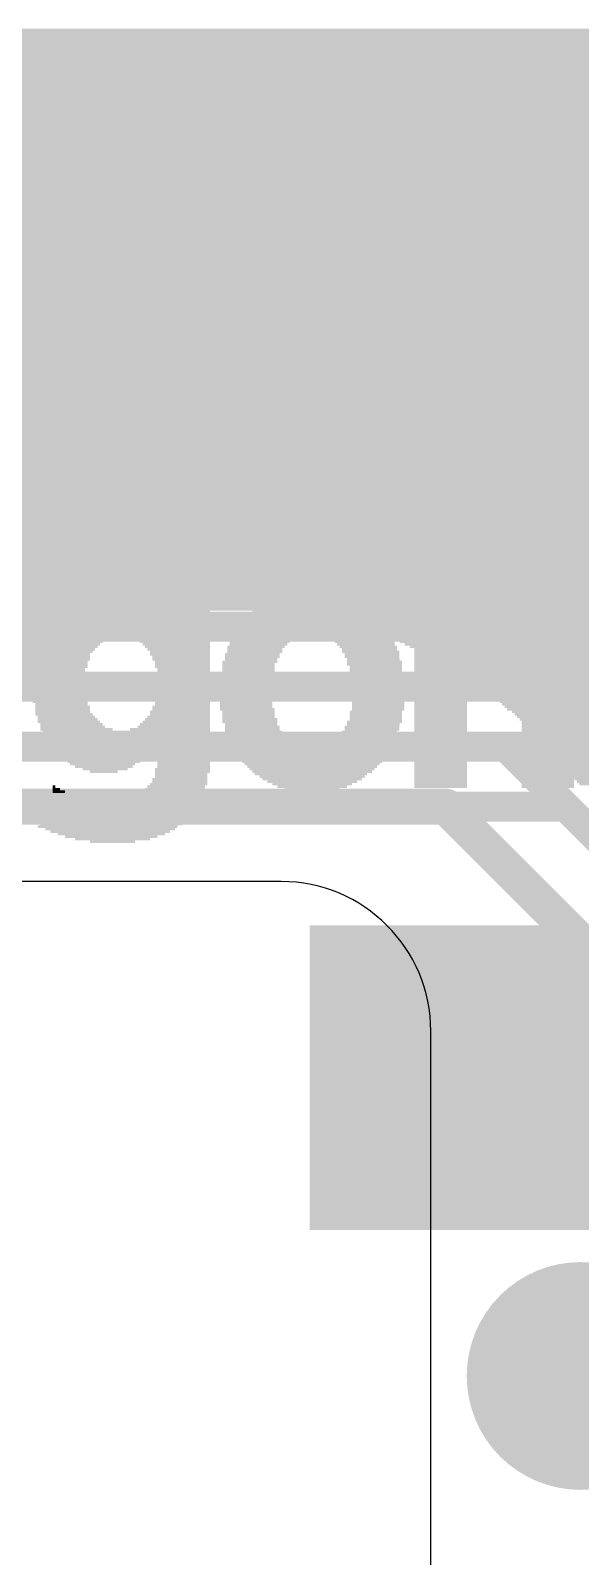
# Model space of a CAD drawing. Extents: x -28.6 to 28.6, y -39.6 to 14.1.
# Drawn here: x -8.48 to -3.81, y -16.77 to -3.84 of the extents above; entities that cross this region are included whole.
import ezdxf

# ---------------------------------------------------------------- set-up
doc = ezdxf.new("R2010")
doc.units = 0
for name, color, linetype in [('1', 12, 'CONTINUOUS'), ('16', 132, 'CONTINUOUS'), ('17', 110, 'CONTINUOUS'), ('20', 53, 'CONTINUOUS'), ('200', 40, 'CONTINUOUS'), ('201', 6, 'CONTINUOUS'), ('21', 40, 'CONTINUOUS')]:
    doc.layers.add(name, color=color, linetype=linetype)

# ---------------------------------------------------------------- blocks, each defined once
blk = doc.blocks.new('ROUNDP')
at = {"const_width": 0.5}
blk.add_lwpolyline([(0, -0.25, 1), (0, 0.25, 1), (0, -0.25)], format="xyb", dxfattribs=at)
blk = doc.blocks.new('RECT')
blk.add_solid([(-0.5, -0.5), (0.5, -0.5), (-0.5, 0.5), (0.5, 0.5)])

msp = doc.modelspace()

# ---------------------------------------------------------------- linework, layer by layer
at = {"layer": '1'}
for points, const_width in [([(-6.985, -4.68), (-6.985, -8.255)], 0.254), ([(-8.255, -6.59), (-8.255, -8.89)], 0.254), ([(-5.715, -6.59), (-5.715, -7.874)], 0.254), ([(-5.715, -7.874), (-1.905, -7.874)], 0.254), ([(-6.985, -8.255), (-6.858, -8.382)], 0.254), ([(-6.858, -8.382), (-3.683, -8.382)], 0.254), ([(-8.255, -8.89), (-3.937, -8.89)], 0.254), ([(-3.937, -8.89), (-1.397, -11.43)], 0.254), ([(-4.191, -9.398), (-10.668, -9.398)], 0.254), ([(-1.905, -11.684), (-4.191, -9.398)], 0.254), ([(-19.939, -9.906), (-4.445, -9.906)], 0.254), ([(-4.445, -9.906), (-2.413, -11.938)], 0.254), ([(-4.953, -10.414), (-19.812, -10.414)], 0.3048), ([(-3.81, -11.557), (-4.953, -10.414)], 0.3048), ([(-3.81, -12.7), (-3.81, -11.557)], 0.3048), ([(-3.683, -15.367), (-3.81, -15.24)], 0.254)]:
    msp.add_lwpolyline(points, dxfattribs=dict(at, const_width=const_width))
for points, const_width in [([(-6.9215, -4.68, 1), (-7.0485, -4.68)], 0.127), ([(-8.1915, -6.59, 1), (-8.3185, -6.59)], 0.127), ([(-5.6515, -6.59, 1), (-5.7785, -6.59)], 0.127), ([(-5.715, -7.8105, 1), (-5.715, -7.9375)], 0.127), ([(-5.7785, -7.874, 1), (-5.6515, -7.874)], 0.127), ([(-6.9401, -8.2101, 1), (-7.0299, -8.2999)], 0.127), ([(-7.0485, -8.255, 1), (-6.9215, -8.255)], 0.127), ([(-6.858, -8.3185, 1), (-6.858, -8.4455)], 0.127), ([(-6.9029, -8.4269, 1), (-6.8131, -8.3371)], 0.127), ([(-8.255, -8.8265, 1), (-8.255, -8.9535)], 0.127), ([(-3.8921, -8.8451, 1), (-3.9819, -8.9349)], 0.127), ([(-3.937, -8.9535, 1), (-3.937, -8.8265)], 0.127), ([(-8.3185, -8.89, 1), (-8.1915, -8.89)], 0.127), ([(-4.1461, -9.3531, 1), (-4.2359, -9.4429)], 0.127), ([(-4.191, -9.4615, 1), (-4.191, -9.3345)], 0.127), ([(-4.4001, -9.8611, 1), (-4.4899, -9.9509)], 0.127), ([(-4.445, -9.9695, 1), (-4.445, -9.8425)], 0.127), ([(-4.8991, -10.3601, 1), (-5.0069, -10.4679)], 0.1524), ([(-4.953, -10.4902, 1), (-4.953, -10.3378)], 0.1524), ([(-3.7338, -11.557, 1), (-3.8862, -11.557)], 0.1524), ([(-3.8639, -11.6109, 1), (-3.7561, -11.5031)], 0.1524), ([(-3.8862, -12.7, 1), (-3.7338, -12.7)], 0.1524), ([(-3.7651, -15.1951, 1), (-3.8549, -15.2849)], 0.127)]:
    msp.add_lwpolyline(points, format="xyb", dxfattribs=dict(at, const_width=const_width))
at = {"layer": '16', "const_width": 0.254}
for points in [[(-4.445, -4.68), (-4.445, -7.493)], [(-4.445, -7.493), (-4.064, -7.874)], [(-4.064, -7.874), (-2.286, -7.874)], [(-14.351, -8.382), (-2.921, -8.382)], [(-15.748, -8.89), (-3.175, -8.89)], [(-16.891, -9.398), (-3.429, -9.398)], [(-18.161, -9.906), (-3.683, -9.906)], [(-21.59, -10.414), (-3.937, -10.414)], [(-3.937, -10.414), (-2.413, -11.938)]]:
    msp.add_lwpolyline(points, dxfattribs=at)
at = {"layer": '16', "const_width": 0.127}
for points in [[(-4.3815, -4.68, 1), (-4.5085, -4.68)], [(-4.4001, -7.4481, 1), (-4.4899, -7.5379)], [(-4.5085, -7.493, 1), (-4.3815, -7.493)], [(-4.064, -7.8105, 1), (-4.064, -7.9375)], [(-4.1089, -7.9189, 1), (-4.0191, -7.8291)], [(-3.8921, -10.3691, 1), (-3.9819, -10.4589)], [(-3.937, -10.4775, 1), (-3.937, -10.3505)]]:
    msp.add_lwpolyline(points, format="xyb", dxfattribs=at)
at = {"layer": '20'}
for p, q in [((-6.35, -11.049), (-17.78, -11.049)), ((-5.08, -38.354), (-5.08, -12.319))]:
    msp.add_line(p, q, dxfattribs=at)
msp.add_arc((-6.35, -12.319), 1.27, 0, 90, dxfattribs=at)
at = {"layer": '21', "const_width": 0.127}
msp.add_lwpolyline([(-27.5, -7.5), (27.5, -7.5)], dxfattribs=at)

# ---------------------------------------------------------------- block references
at = {"layer": '17'}
for p, xscale, yscale in [((-6.985, -4.68), 1.6764, 1.6764), ((-6.985, -4.68), 1.6764, 1.6764), ((-4.445, -4.68), 1.6764, 1.6764), ((-4.445, -4.68), 1.6764, 1.6764), ((-8.255, -6.59), 1.6764, 1.6764), ((-8.255, -6.59), 1.6764, 1.6764), ((-5.715, -6.59), 1.6764, 1.6764), ((-5.715, -6.59), 1.6764, 1.6764), ((-3.175, -6.59), 1.6764, 1.6764), ((-3.175, -6.59), 1.6764, 1.6764), ((-3.81, -12.7), 1.9304, 1.9304), ((-3.81, -12.7), 1.9304, 1.9304), ((-3.81, -15.24), 1.9304, 1.9304), ((-3.81, -15.24), 1.9304, 1.9304)]:
    msp.add_blockref('ROUNDP', p, dxfattribs=dict(at, xscale=xscale, yscale=yscale))
at = {"layer": '200', "yscale": 0.0212}
for p, xscale in [((-3.1337, -8.1081), 1.5451), ((-3.1337, -8.1293), 1.5451), ((-3.1337, -8.1504), 1.5451), ((-3.1337, -8.1716), 1.5451), ((-3.1337, -8.1928), 1.5451), ((-3.1337, -8.2139), 1.5451), ((-3.1337, -8.2351), 1.5451), ((-3.1337, -8.2563), 1.5451), ((-3.1337, -8.2774), 1.5451), ((-3.1337, -8.2986), 1.5451), ((-3.1337, -8.3198), 1.5451), ((-3.1337, -8.3409), 1.5451), ((-3.1337, -8.3621), 1.5451), ((-3.1337, -8.3832), 1.5451), ((-3.1337, -8.4044), 1.5451), ((-3.1337, -8.4256), 1.5451), ((-3.1337, -8.4467), 1.5451), ((-3.1337, -8.4679), 1.5451), ((-3.1337, -8.4891), 1.5451), ((-7.8537, -8.6584), 0.5715), ((-7.8537, -8.6372), 0.4868), ((-7.8431, -8.6161), 0.381), ((-7.8537, -8.5949), 0.2328), ((-7.1764, -8.6161), 0.4445), ((-7.1764, -8.6372), 0.4445), ((-7.1764, -8.6584), 0.4445), ((-6.0863, -8.6584), 0.6773), ((-6.0757, -8.6372), 0.5715), ((-6.0863, -8.6161), 0.4657), ((-6.0757, -8.5949), 0.2752), ((-4.9963, -8.6161), 0.4445), ((-4.9963, -8.6372), 0.4445), ((-4.9963, -8.6584), 0.4445), ((-4.3401, -8.6584), 0.5292), ((-4.3401, -8.6372), 0.4445), ((-4.3401, -8.6161), 0.3598), ((-4.3401, -8.5949), 0.2328), ((-7.8537, -8.7854), 0.8678), ((-7.8537, -8.7642), 0.8255), ((-7.8537, -8.7431), 0.7831), ((-7.8537, -8.7219), 0.7408), ((-7.8537, -8.7007), 0.6985), ((-7.8537, -8.6796), 0.6138), ((-7.1764, -8.6796), 0.4445), ((-7.1764, -8.7007), 0.4445), ((-7.1764, -8.7219), 0.4445), ((-7.1764, -8.7431), 0.4445), ((-7.1764, -8.7642), 0.4445), ((-7.1764, -8.7854), 0.4445), ((-6.0863, -8.7854), 1.0583), ((-6.0863, -8.7642), 1.016), ((-6.0757, -8.7431), 0.9525), ((-6.0863, -8.7219), 0.889), ((-6.0757, -8.7007), 0.8255), ((-6.0863, -8.6796), 0.762), ((-4.9963, -8.6796), 0.4445), ((-4.9963, -8.7007), 0.4445), ((-4.9963, -8.7219), 0.4445), ((-4.9963, -8.7431), 0.4445), ((-4.9963, -8.7642), 0.4445), ((-4.9963, -8.7854), 0.4445), ((-4.3401, -8.7854), 0.7831), ((-4.3401, -8.7642), 0.7408), ((-4.3401, -8.7431), 0.6985), ((-4.3401, -8.7219), 0.6561), ((-4.3295, -8.7007), 0.635), ((-4.3401, -8.6796), 0.5715), ((-7.6632, -8.9124), 1.4181), ((-7.6632, -8.9336), 1.4181), ((-7.6526, -8.8701), 1.3969), ((-7.6526, -8.8912), 1.3969), ((-7.642, -8.8489), 1.3758), ((-7.6314, -8.8066), 1.3546), ((-7.6314, -8.8277), 1.3546), ((-6.0863, -8.9336), 1.3123), ((-6.0863, -8.9124), 1.2699), ((-6.0863, -8.8912), 1.2276), ((-6.0757, -8.8701), 1.2065), ((-6.0863, -8.8489), 1.1853), ((-6.0863, -8.8277), 1.143), ((-6.0863, -8.8066), 1.1006), ((-4.573, -8.8277), 1.2911), ((-4.573, -8.8489), 1.2911), ((-4.5624, -8.8701), 1.3123), ((-4.5624, -8.8912), 1.3123), ((-4.9963, -8.8066), 0.4445), ((-4.5518, -8.9124), 1.3334), ((-4.5518, -8.9336), 1.3334), ((-4.3507, -8.8066), 0.8043), ((-8.1394, -9.0182), 0.5503), ((-8.15, -9.0394), 0.5291), ((-8.1606, -9.0606), 0.508), ((-8.0865, -8.9759), 0.6138), ((-7.6737, -8.9547), 1.4393), ((-8.1182, -8.9971), 0.5503), ((-7.2928, -8.9759), 0.6773), ((-7.261, -8.9971), 0.6138), ((-7.2504, -9.0182), 0.5926), ((-7.2398, -9.0394), 0.5715), ((-7.2293, -9.0606), 0.5503), ((-6.5625, -9.0606), 0.4868), ((-6.5308, -9.0182), 0.508), ((-6.5414, -9.0394), 0.4868), ((-6.4885, -8.9759), 0.5503), ((-6.5096, -8.9971), 0.508), ((-6.4567, -8.9547), 0.5715), ((-5.7159, -8.9547), 0.5715), ((-5.6842, -8.9759), 0.5503), ((-5.663, -8.9971), 0.508), ((-5.6418, -9.0182), 0.508), ((-5.6312, -9.0394), 0.4868), ((-5.6101, -9.0606), 0.4868), ((-4.5518, -8.9547), 1.3334), ((-4.5518, -8.9759), 1.3334), ((-4.9116, -8.9971), 0.6138), ((-4.9434, -9.0182), 0.5503), ((-4.9645, -9.0606), 0.508), ((-4.9539, -9.0394), 0.5291), ((-4.1708, -8.9971), 0.5715), ((-4.1391, -9.0182), 0.5503), ((-4.1285, -9.0394), 0.5291), ((-4.1179, -9.0606), 0.508), ((-8.2241, -9.1875), 0.4656), ((-8.1817, -9.0817), 0.508), ((-8.1923, -9.1029), 0.4868), ((-8.2029, -9.1241), 0.4656), ((-8.2029, -9.1452), 0.4656), ((-8.2029, -9.1664), 0.4656), ((-7.2187, -9.0817), 0.5291), ((-7.2081, -9.1029), 0.508), ((-7.2081, -9.1241), 0.508), ((-7.1975, -9.1452), 0.4868), ((-7.1975, -9.1664), 0.4868), ((-7.1869, -9.1875), 0.4656), ((-6.6155, -9.1875), 0.4656), ((-6.5943, -9.1241), 0.4656), ((-6.5943, -9.1452), 0.4656), ((-6.6049, -9.1664), 0.4445), ((-6.5731, -9.0817), 0.4656), ((-6.5731, -9.1029), 0.4656), ((-5.5995, -9.0817), 0.4656), ((-5.5889, -9.1029), 0.4868), ((-5.5783, -9.1241), 0.4656), ((-5.5783, -9.1452), 0.4656), ((-5.5677, -9.1664), 0.4445), ((-5.5572, -9.1875), 0.4656), ((-4.9751, -9.0817), 0.4868), ((-4.9751, -9.1029), 0.4868), ((-4.9857, -9.1241), 0.4657), ((-4.9857, -9.1452), 0.4657), ((-4.9857, -9.1664), 0.4657), ((-4.9963, -9.1875), 0.4445), ((-4.1073, -9.0817), 0.4868), ((-4.1073, -9.1029), 0.4868), ((-4.0967, -9.1241), 0.4656), ((-4.0967, -9.1452), 0.4656), ((-4.0861, -9.1664), 0.4445), ((-4.0861, -9.1875), 0.4445), ((-8.2241, -9.2087), 0.4656), ((-8.2241, -9.2299), 0.4656), ((-8.2346, -9.251), 0.4445), ((-8.2346, -9.2722), 0.4445), ((-8.2346, -9.2934), 0.4445), ((-8.2346, -9.3145), 0.4445), ((-7.1869, -9.2087), 0.4656), ((-7.1869, -9.2299), 0.4656), ((-7.1764, -9.251), 0.4445), ((-7.1764, -9.2722), 0.4445), ((-7.1764, -9.2934), 0.4445), ((-7.1764, -9.3145), 0.4445), ((-6.6366, -9.2934), 0.4656), ((-6.6472, -9.3145), 0.4445), ((-6.626, -9.2087), 0.4445), ((-6.626, -9.2299), 0.4445), ((-6.626, -9.251), 0.4445), ((-6.626, -9.2722), 0.4445), ((-5.5572, -9.2087), 0.4656), ((-5.5466, -9.2299), 0.4445), ((-5.5466, -9.251), 0.4445), ((-5.5466, -9.2722), 0.4445), ((-5.536, -9.2934), 0.4656), ((-5.5254, -9.3145), 0.4445), ((-4.9963, -9.2087), 0.4445), ((-4.9963, -9.2299), 0.4445), ((-4.9963, -9.251), 0.4445), ((-4.9963, -9.2722), 0.4445), ((-4.9963, -9.2934), 0.4445), ((-4.9963, -9.3145), 0.4445), ((-4.0861, -9.2087), 0.4445), ((-4.0861, -9.2299), 0.4445), ((-4.0861, -9.251), 0.4445), ((-4.0861, -9.2722), 0.4445), ((-4.0861, -9.2934), 0.4445), ((-4.0861, -9.3145), 0.4445), ((-8.2346, -9.3357), 0.4445), ((-8.2346, -9.3569), 0.4445), ((-8.2346, -9.378), 0.4445), ((-8.2346, -9.3992), 0.4445), ((-8.2346, -9.4204), 0.4445), ((-8.2346, -9.4415), 0.4445), ((-7.1764, -9.3357), 0.4445), ((-7.1764, -9.3569), 0.4445), ((-7.1764, -9.378), 0.4445), ((-7.1764, -9.3992), 0.4445), ((-7.1764, -9.4204), 0.4445), ((-7.1764, -9.4415), 0.4445), ((-6.6472, -9.3357), 0.4445), ((-6.6472, -9.3569), 0.4445), ((-6.6472, -9.378), 0.4445), ((-6.6472, -9.3992), 0.4445), ((-6.6472, -9.4204), 0.4445), ((-6.6472, -9.4415), 0.4445), ((-5.5254, -9.3357), 0.4445), ((-5.5254, -9.3569), 0.4445), ((-5.5254, -9.378), 0.4445), ((-5.5254, -9.3992), 0.4445), ((-5.5254, -9.4204), 0.4445), ((-5.5254, -9.4415), 0.4445), ((-4.9963, -9.3357), 0.4445), ((-4.9963, -9.3569), 0.4445), ((-4.9963, -9.378), 0.4445), ((-4.9963, -9.3992), 0.4445), ((-4.9963, -9.4204), 0.4445), ((-4.9963, -9.4415), 0.4445), ((-4.0861, -9.3357), 0.4445), ((-4.0861, -9.3569), 0.4445), ((-4.0861, -9.378), 0.4445), ((-4.0861, -9.3992), 0.4445), ((-4.0861, -9.4204), 0.4445), ((-4.0861, -9.4415), 0.4445), ((-8.2346, -9.4627), 0.4445), ((-8.2346, -9.4839), 0.4445), ((-8.2241, -9.505), 0.4656), ((-8.2241, -9.5262), 0.4656), ((-8.2135, -9.5474), 0.4445), ((-8.2029, -9.5685), 0.4656), ((-7.1975, -9.5685), 0.4868), ((-7.1869, -9.505), 0.4656), ((-7.1869, -9.5262), 0.4656), ((-7.1869, -9.5474), 0.4656), ((-7.1764, -9.4627), 0.4445), ((-7.1764, -9.4839), 0.4445), ((-6.6472, -9.4627), 0.4445), ((-6.6472, -9.4839), 0.4445), ((-6.6472, -9.505), 0.4445), ((-6.6472, -9.5262), 0.4445), ((-6.6472, -9.5474), 0.4445), ((-6.6472, -9.5685), 0.4445), ((-5.5254, -9.4627), 0.4445), ((-5.5254, -9.4839), 0.4445), ((-5.5254, -9.505), 0.4445), ((-5.5254, -9.5262), 0.4445), ((-5.5254, -9.5474), 0.4445), ((-5.5254, -9.5685), 0.4445), ((-4.9963, -9.4627), 0.4445), ((-4.9963, -9.4839), 0.4445), ((-4.9963, -9.505), 0.4445), ((-4.9963, -9.5262), 0.4445), ((-4.9963, -9.5474), 0.4445), ((-4.9963, -9.5685), 0.4445), ((-4.0861, -9.4627), 0.4445), ((-4.0861, -9.4839), 0.4445), ((-4.0861, -9.505), 0.4445), ((-4.0861, -9.5262), 0.4445), ((-4.0861, -9.5474), 0.4445), ((-4.0861, -9.5685), 0.4445), ((-8.2029, -9.5897), 0.4656), ((-8.2029, -9.6109), 0.4656), ((-8.1923, -9.632), 0.4868), ((-8.1606, -9.6744), 0.508), ((-8.15, -9.6955), 0.5291), ((-8.1711, -9.6532), 0.4868), ((-7.2398, -9.6955), 0.5715), ((-7.2293, -9.6744), 0.5503), ((-7.2187, -9.6532), 0.5291), ((-7.2081, -9.6109), 0.508), ((-7.2081, -9.632), 0.508), ((-7.1975, -9.5897), 0.4868), ((-6.6366, -9.5897), 0.4656), ((-6.626, -9.6109), 0.4445), ((-6.626, -9.632), 0.4445), ((-6.626, -9.6532), 0.4445), ((-6.6155, -9.6744), 0.4656), ((-6.6155, -9.6955), 0.4656), ((-5.5572, -9.6955), 0.4656), ((-5.5466, -9.6109), 0.4445), ((-5.5466, -9.632), 0.4445), ((-5.5466, -9.6532), 0.4445), ((-5.5466, -9.6744), 0.4445), ((-5.5254, -9.5897), 0.4445), ((-4.9963, -9.5897), 0.4445), ((-4.9963, -9.6109), 0.4445), ((-4.9963, -9.632), 0.4445), ((-4.9963, -9.6532), 0.4445), ((-4.9963, -9.6744), 0.4445), ((-4.9963, -9.6955), 0.4445), ((-4.0861, -9.5897), 0.4445), ((-4.0861, -9.6109), 0.4445), ((-4.0861, -9.632), 0.4445), ((-4.0861, -9.6532), 0.4445), ((-4.0861, -9.6744), 0.4445), ((-4.0861, -9.6955), 0.4445), ((-8.0865, -9.759), 0.6138), ((-8.1288, -9.7167), 0.5291), ((-8.1182, -9.7379), 0.5503), ((-7.6632, -9.7802), 1.4181), ((-7.6632, -9.8014), 1.4181), ((-7.6526, -9.8225), 1.3969), ((-7.2928, -9.759), 0.6773), ((-7.261, -9.7379), 0.6138), ((-7.2504, -9.7167), 0.5926), ((-6.6049, -9.7167), 0.4445), ((-6.5943, -9.7379), 0.4656), ((-6.5943, -9.759), 0.4656), ((-6.5837, -9.7802), 0.4868), ((-6.5625, -9.8014), 0.4868), ((-6.5625, -9.8225), 0.4868), ((-5.6101, -9.8225), 0.4868), ((-5.5995, -9.7802), 0.4656), ((-5.5995, -9.8014), 0.4656), ((-5.5783, -9.7379), 0.4656), ((-5.5783, -9.759), 0.4656), ((-5.5677, -9.7167), 0.4445), ((-4.9963, -9.7167), 0.4445), ((-4.9963, -9.7379), 0.4445), ((-4.9963, -9.759), 0.4445), ((-4.9963, -9.7802), 0.4445), ((-4.9963, -9.8014), 0.4445), ((-4.9963, -9.8225), 0.4445), ((-4.0861, -9.7167), 0.4445), ((-4.0861, -9.7379), 0.4445), ((-4.0861, -9.759), 0.4445), ((-4.0861, -9.7802), 0.4445), ((-4.0861, -9.8014), 0.4445), ((-4.0861, -9.8225), 0.4445), ((-7.6526, -9.8437), 1.3969), ((-7.642, -9.8649), 1.3758), ((-7.6314, -9.886), 1.3546), ((-7.8642, -9.9072), 0.889), ((-7.8642, -9.9284), 0.8466), ((-7.8642, -9.9495), 0.8043), ((-7.1764, -9.9072), 0.4445), ((-7.1764, -9.9284), 0.4445), ((-7.1764, -9.9495), 0.4445), ((-6.5414, -9.8437), 0.4868), ((-6.5308, -9.8649), 0.508), ((-6.4885, -9.9072), 0.5503), ((-6.5096, -9.886), 0.508), ((-6.4567, -9.9284), 0.5715), ((-6.0863, -9.9495), 1.3123), ((-5.7159, -9.9284), 0.5715), ((-5.6842, -9.9072), 0.5503), ((-5.663, -9.886), 0.508), ((-5.6418, -9.8649), 0.508), ((-5.6312, -9.8437), 0.4868), ((-4.9963, -9.8437), 0.4445), ((-4.9963, -9.8649), 0.4445), ((-4.9963, -9.886), 0.4445), ((-4.9963, -9.9072), 0.4445), ((-4.9963, -9.9284), 0.4445), ((-4.9963, -9.9495), 0.4445), ((-4.0861, -9.8437), 0.4445), ((-4.0861, -9.8649), 0.4445), ((-4.0861, -9.886), 0.4445), ((-4.0861, -9.9072), 0.4445), ((-4.0861, -9.9284), 0.4445), ((-4.0861, -9.9495), 0.4445), ((-7.8642, -9.9707), 0.762), ((-7.8642, -9.9919), 0.7196), ((-7.8642, -10.013), 0.6773), ((-7.8537, -10.0342), 0.6138), ((-7.8642, -10.0553), 0.5503), ((-7.8537, -10.0765), 0.4868), ((-7.8431, -10.0977), 0.381), ((-7.1869, -10.0977), 0.4656), ((-7.1764, -9.9707), 0.4445), ((-7.1764, -9.9919), 0.4445), ((-7.1764, -10.013), 0.4445), ((-7.1764, -10.0342), 0.4445), ((-7.1764, -10.0553), 0.4445), ((-7.1764, -10.0765), 0.4445), ((-6.0863, -9.9707), 1.2699), ((-6.0863, -9.9919), 1.2276), ((-6.0969, -10.013), 1.2065), ((-6.0863, -10.0342), 1.1853), ((-6.0863, -10.0553), 1.143), ((-6.0863, -10.0765), 1.1006), ((-6.0863, -10.0977), 1.0583), ((-4.9963, -9.9707), 0.4445), ((-4.9963, -9.9919), 0.4445), ((-4.9963, -10.013), 0.4445), ((-4.9963, -10.0342), 0.4445), ((-4.9963, -10.0553), 0.4445), ((-4.9963, -10.0765), 0.4445), ((-4.9963, -10.0977), 0.4445), ((-4.0861, -9.9707), 0.4445), ((-4.0861, -9.9919), 0.4445), ((-4.0861, -10.013), 0.4445), ((-4.0861, -10.0342), 0.4445), ((-4.0861, -10.0553), 0.4445), ((-4.0861, -10.0765), 0.4445), ((-4.0861, -10.0977), 0.4445), ((-7.8537, -10.1188), 0.2328), ((-7.2187, -10.2247), 0.4868), ((-7.2081, -10.1823), 0.4656), ((-7.2081, -10.2035), 0.4656), ((-7.1869, -10.1188), 0.4656), ((-7.1975, -10.14), 0.4445), ((-7.1975, -10.1612), 0.4445), ((-6.0863, -10.1188), 1.016), ((-6.0969, -10.14), 0.9525), ((-6.0863, -10.1612), 0.889), ((-6.0863, -10.1823), 0.8466), ((-6.0863, -10.2035), 0.762), ((-6.0863, -10.2247), 0.6773), ((-4.9963, -10.1188), 0.4445), ((-4.9963, -10.14), 0.4445), ((-4.9963, -10.1612), 0.4445), ((-4.9963, -10.1823), 0.4445), ((-4.9963, -10.2035), 0.4445), ((-4.9963, -10.2247), 0.4445), ((-4.0861, -10.1188), 0.4445), ((-4.0861, -10.14), 0.4445), ((-4.0861, -10.1612), 0.4445), ((-4.0861, -10.1823), 0.4445), ((-4.0861, -10.2035), 0.4445), ((-4.0861, -10.2247), 0.4445), ((-8.1817, -10.3305), 0.254), ((-8.1288, -10.3517), 0.3598), ((-8.277, -10.2458), 0.0212), ((-8.2558, -10.267), 0.0635), ((-8.2346, -10.2882), 0.1058), ((-8.2029, -10.3093), 0.1693), ((-7.3457, -10.3517), 0.6561), ((-7.3139, -10.3305), 0.5926), ((-7.2928, -10.3093), 0.5503), ((-7.261, -10.2882), 0.5291), ((-7.2504, -10.267), 0.508), ((-7.2398, -10.2458), 0.4868), ((-6.0863, -10.2458), 0.5926), ((-6.0863, -10.267), 0.4657), ((-6.0863, -10.2882), 0.254), ((-4.9963, -10.2458), 0.4445), ((-4.0861, -10.2458), 0.4445), ((-7.7372, -10.4787), 1.27), ((-7.7161, -10.4363), 1.27), ((-7.7161, -10.4575), 1.27), ((-7.6843, -10.3728), 1.2911), ((-7.6843, -10.394), 1.2911), ((-7.6949, -10.4152), 1.27), ((-7.8219, -10.5845), 1.1853), ((-7.7796, -10.5422), 1.2276), ((-7.7902, -10.5633), 1.2065), ((-7.7478, -10.4998), 1.2488), ((-7.7584, -10.521), 1.2276), ((-7.8007, -10.6057), 1.1006), ((-7.8007, -10.6268), 1.016), ((-7.7902, -10.648), 0.9101), ((-7.7902, -10.6692), 0.7831), ((-7.7796, -10.6903), 0.635), ((-7.7796, -10.7115), 0.381), ((-3.5464, -11.4311), 5.1221), ((-3.4829, -11.4523), 5.2491), ((-3.4617, -11.4735), 5.2915), ((-3.4406, -11.4946), 5.3338), ((-3.43, -11.5158), 5.355), ((-3.4088, -11.537), 5.3973), ((-3.3877, -11.5793), 5.4396), ((-3.3877, -11.6005), 5.4396), ((-3.3771, -11.6216), 5.4608), ((-3.3665, -11.6428), 5.4819), ((-3.3982, -11.5581), 5.4184), ((-3.3665, -11.6639), 5.4819), ((-3.3665, -11.6851), 5.4819), ((-3.3559, -11.7063), 5.5031), ((-3.3559, -11.7274), 5.5031), ((-3.3559, -11.7486), 5.5031), ((-3.3453, -11.7698), 5.5243), ((-3.3453, -11.7909), 5.5243), ((-3.3453, -11.8121), 5.5243), ((-3.3453, -11.8333), 5.5243), ((-3.3453, -11.8544), 5.5243), ((-3.3453, -11.8756), 5.5243), ((-3.3453, -11.8968), 5.5243), ((-3.3453, -11.9179), 5.5243), ((-3.3453, -11.9391), 5.5243), ((-3.3453, -11.9603), 5.5243), ((-3.3453, -11.9814), 5.5243), ((-3.3453, -12.0026), 5.5243), ((-3.3453, -12.0238), 5.5243), ((-3.3453, -12.0449), 5.5243), ((-3.3453, -12.0661), 5.5243), ((-3.3453, -12.0873), 5.5243), ((-3.3453, -12.1084), 5.5243), ((-3.3453, -12.1296), 5.5243), ((-3.3453, -12.1508), 5.5243), ((-3.3453, -12.1719), 5.5243), ((-3.3453, -12.1931), 5.5243), ((-3.3453, -12.2143), 5.5243), ((-3.3453, -12.2354), 5.5243), ((-3.3453, -12.2566), 5.5243), ((-3.3453, -12.2778), 5.5243), ((-3.3453, -12.2989), 5.5243), ((-3.3453, -12.3201), 5.5243), ((-3.3453, -12.3413), 5.5243), ((-3.3453, -12.3624), 5.5243), ((-3.3453, -12.3836), 5.5243), ((-3.3453, -12.4048), 5.5243), ((-3.3453, -12.4259), 5.5243), ((-3.3453, -12.4471), 5.5243), ((-3.3453, -12.4683), 5.5243), ((-4.2766, -12.4894), 3.6617), ((-4.2766, -12.5106), 3.6617), ((-4.2766, -12.5318), 3.6617), ((-4.2766, -12.5529), 3.6617), ((-4.2766, -12.5741), 3.6617), ((-4.2766, -12.5952), 3.6617), ((-4.2766, -12.6164), 3.6617), ((-4.2766, -12.6376), 3.6617), ((-4.2766, -12.6587), 3.6617), ((-4.2766, -12.6799), 3.6617), ((-4.2766, -12.7011), 3.6617), ((-4.2766, -12.7222), 3.6617), ((-4.2766, -12.7434), 3.6617), ((-4.2766, -12.7646), 3.6617), ((-4.2766, -12.7857), 3.6617), ((-4.2766, -12.8069), 3.6617), ((-4.2766, -12.8281), 3.6617), ((-4.2766, -12.8492), 3.6617), ((-4.2766, -12.8704), 3.6617), ((-4.2766, -12.8916), 3.6617), ((-3.3453, -12.9127), 5.5243), ((-3.3453, -12.9339), 5.5243), ((-3.3453, -12.9551), 5.5243), ((-3.3453, -12.9762), 5.5243), ((-3.3453, -12.9974), 5.5243), ((-3.3453, -13.0186), 5.5243), ((-3.3453, -13.0397), 5.5243), ((-3.3453, -13.0609), 5.5243), ((-3.3453, -13.0821), 5.5243), ((-3.3453, -13.1032), 5.5243), ((-3.3453, -13.1244), 5.5243), ((-3.3453, -13.1456), 5.5243), ((-3.3453, -13.1667), 5.5243), ((-3.3453, -13.1879), 5.5243), ((-3.3453, -13.2091), 5.5243), ((-3.3453, -13.2302), 5.5243), ((-3.3453, -13.2514), 5.5243), ((-3.3453, -13.2726), 5.5243), ((-3.3453, -13.2937), 5.5243), ((-3.3453, -13.3149), 5.5243), ((-3.3453, -13.3361), 5.5243), ((-3.3453, -13.3572), 5.5243), ((-3.3453, -13.3784), 5.5243), ((-3.3453, -13.3995), 5.5243), ((-3.3453, -13.4207), 5.5243), ((-3.3453, -13.4419), 5.5243), ((-3.3453, -13.463), 5.5243), ((-3.3453, -13.4842), 5.5243), ((-3.3453, -13.5054), 5.5243), ((-3.3453, -13.5265), 5.5243), ((-3.3453, -13.5477), 5.5243), ((-3.3453, -13.5689), 5.5243), ((-3.3453, -13.59), 5.5243), ((-3.3453, -13.6112), 5.5243), ((-3.3453, -13.6324), 5.5243), ((-3.3453, -13.6535), 5.5243), ((-3.3559, -13.6747), 5.5031), ((-3.3559, -13.6959), 5.5031), ((-3.3559, -13.717), 5.5031), ((-3.3665, -13.7382), 5.4819), ((-3.3665, -13.7594), 5.4819), ((-3.3665, -13.7805), 5.4819), ((-3.3771, -13.8017), 5.4608), ((-3.3877, -13.8229), 5.4396), ((-3.3877, -13.844), 5.4396), ((-3.4088, -13.8864), 5.3973), ((-3.43, -13.9075), 5.355), ((-3.4406, -13.9287), 5.3338), ((-3.4617, -13.9499), 5.2915), ((-3.4829, -13.971), 5.2491), ((-3.3982, -13.8652), 5.4184), ((-3.5358, -13.9922), 5.1433)]:
    msp.add_blockref('RECT', p, dxfattribs=dict(at, xscale=xscale))
at = {"layer": '201', "yscale": 0.0212, "rotation": 180}
for p, xscale in [((0.0117, -3.8749), 52.9569), ((0.0117, -3.8326), 52.9146), ((0.0117, -3.8538), 52.9146), ((0.0117, -4.0019), 53.0839), ((0.0117, -3.9596), 53.0415), ((0.0117, -3.9808), 53.0415), ((0.0117, -3.9173), 52.9992), ((0.0117, -3.9384), 52.9992), ((0.0117, -3.8961), 52.9569), ((0.0117, -4.1078), 53.2109), ((0.0117, -4.1289), 53.2109), ((0.0117, -4.0654), 53.1685), ((0.0117, -4.0866), 53.1685), ((0.0117, -4.0231), 53.1262), ((0.0117, -4.0443), 53.1262), ((0.0117, -4.2771), 53.3802), ((0.0117, -4.2347), 53.3379), ((0.0117, -4.2559), 53.3379), ((0.0117, -4.1924), 53.2955), ((0.0117, -4.2136), 53.2955), ((0.0117, -4.1501), 53.2532), ((0.0117, -4.1713), 53.2532), ((0.0117, -4.4041), 53.5072), ((0.0117, -4.3617), 53.4649), ((0.0117, -4.3829), 53.4649), ((0.0117, -4.3194), 53.4225), ((0.0117, -4.3406), 53.4225), ((0.0117, -4.2982), 53.3802), ((0.0117, -4.5311), 53.6342), ((0.0117, -4.4887), 53.5919), ((0.0117, -4.5099), 53.5919), ((0.0117, -4.4464), 53.5495), ((0.0117, -4.4676), 53.5495), ((0.0117, -4.4252), 53.5072), ((0.0117, -4.6581), 53.7612), ((0.0117, -4.6157), 53.7189), ((0.0117, -4.6369), 53.7189), ((0.0117, -4.5734), 53.6765), ((0.0117, -4.5946), 53.6765), ((0.0117, -4.5522), 53.6342), ((0.0117, -4.7427), 53.8458), ((0.0117, -4.7639), 53.8458), ((0.0117, -4.7851), 53.8458), ((0.0117, -4.7004), 53.8035), ((0.0117, -4.7216), 53.8035), ((0.0117, -4.6792), 53.7612), ((0.0117, -4.8909), 53.9728), ((0.0117, -4.9121), 53.9728), ((0.0117, -4.8486), 53.9305), ((0.0117, -4.8697), 53.9305), ((0.0117, -4.8062), 53.8882), ((0.0117, -4.8274), 53.8882), ((0.0117, -5.0391), 54.0998), ((0.0117, -4.9967), 54.0575), ((0.0117, -5.0179), 54.0575), ((0.0117, -4.9544), 54.0152), ((0.0117, -4.9756), 54.0152), ((0.0223, -4.9332), 53.994), ((0.0117, -5.1449), 54.1845), ((0.0117, -5.166), 54.1845), ((0.0117, -5.1025), 54.1422), ((0.0117, -5.1237), 54.1422), ((0.0117, -5.0602), 54.0998), ((0.0117, -5.0814), 54.0998), ((0.0117, -5.2507), 54.2692), ((0.0117, -5.2719), 54.2692), ((0.0117, -5.293), 54.2692), ((0.0117, -5.2084), 54.2268), ((0.0117, -5.2295), 54.2268), ((0.0223, -5.1872), 54.2057), ((0.0117, -5.42), 54.3962), ((0.0117, -5.4412), 54.3962), ((0.0117, -5.3565), 54.3538), ((0.0117, -5.3777), 54.3538), ((0.0117, -5.3989), 54.3538), ((0.0117, -5.3142), 54.3115), ((0.0117, -5.3354), 54.3115), ((0.0117, -5.5259), 54.4808), ((0.0117, -5.547), 54.4808), ((0.0117, -5.5682), 54.4808), ((0.0117, -5.4624), 54.4385), ((0.0117, -5.4835), 54.4385), ((0.0117, -5.5047), 54.4385), ((0.0117, -5.6529), 54.5655), ((0.0117, -5.674), 54.5655), ((0.0117, -5.6952), 54.5655), ((0.0117, -5.5894), 54.5232), ((0.0117, -5.6105), 54.5232), ((0.0117, -5.6317), 54.5232), ((0.0117, -5.7799), 54.6502), ((0.0117, -5.801), 54.6502), ((0.0223, -5.8222), 54.6713), ((0.0117, -5.7164), 54.6078), ((0.0117, -5.7375), 54.6078), ((0.0117, -5.7587), 54.6078), ((0.0117, -5.9068), 54.7348), ((0.0117, -5.928), 54.7348), ((0.0117, -5.9492), 54.7348), ((0.0117, -5.8434), 54.6925), ((0.0117, -5.8645), 54.6925), ((0.0117, -5.8857), 54.6925), ((0.0117, -6.0338), 54.8195), ((0.0117, -6.055), 54.8195), ((0.0117, -6.0762), 54.8195), ((0.0117, -5.9703), 54.7771), ((0.0117, -5.9915), 54.7771), ((0.0117, -6.0127), 54.7771), ((0.0117, -6.1608), 54.9041), ((0.0117, -6.182), 54.9041), ((0.0117, -6.2032), 54.9041), ((0.0117, -6.0973), 54.8618), ((0.0117, -6.1185), 54.8618), ((0.0117, -6.1397), 54.8618), ((0.0117, -6.309), 54.9888), ((0.0117, -6.3302), 54.9888), ((0.0117, -6.2455), 54.9465), ((0.0117, -6.2667), 54.9465), ((0.0117, -6.2878), 54.9465), ((0.0117, -6.2243), 54.9041), ((0.0117, -6.3937), 55.0311), ((0.0117, -6.4148), 55.0311), ((0.0117, -6.436), 55.0311), ((0.0117, -6.4572), 55.0311), ((0.0117, -6.3513), 54.9888), ((0.0117, -6.3725), 54.9888), ((0.0117, -6.563), 55.1158), ((0.0117, -6.5842), 55.1158), ((0.0117, -6.6053), 55.1158), ((0.0117, -6.4783), 55.0735), ((0.0117, -6.4995), 55.0735), ((0.0117, -6.5207), 55.0735), ((0.0117, -6.5418), 55.0735), ((0.0117, -6.7323), 55.2005), ((0.0117, -6.6477), 55.1581), ((0.0117, -6.6688), 55.1581), ((0.0117, -6.69), 55.1581), ((0.0117, -6.7111), 55.1581), ((0.0117, -6.6265), 55.1158), ((0.0117, -6.817), 55.2428), ((0.0117, -6.8381), 55.2428), ((0.0117, -6.8593), 55.2428), ((0.0117, -6.7535), 55.2005), ((0.0117, -6.7746), 55.2005), ((0.0117, -6.7958), 55.2005), ((0.0117, -6.9016), 55.2851), ((0.0117, -6.9228), 55.2851), ((0.0117, -6.944), 55.2851), ((0.0117, -6.9651), 55.2851), ((0.0117, -6.9863), 55.2851), ((0.0117, -6.8805), 55.2428), ((0.0117, -7.1133), 55.3698), ((0.0117, -7.0075), 55.3275), ((0.0117, -7.0286), 55.3275), ((0.0117, -7.0498), 55.3275), ((0.0117, -7.071), 55.3275), ((0.0117, -7.0921), 55.3275), ((0.0117, -7.2191), 55.4121), ((0.0117, -7.2403), 55.4121), ((0.0117, -7.1345), 55.3698), ((0.0117, -7.1556), 55.3698), ((0.0117, -7.1768), 55.3698), ((0.0117, -7.198), 55.3698), ((0.0117, -7.325), 55.4545), ((0.0117, -7.3461), 55.4545), ((0.0117, -7.3673), 55.4545), ((0.0117, -7.2615), 55.4121), ((0.0117, -7.2826), 55.4121), ((0.0117, -7.3038), 55.4121), ((0.0117, -7.452), 55.4968), ((0.0117, -7.4731), 55.4968), ((0.0117, -7.4943), 55.4968), ((0.0117, -7.3885), 55.4545), ((0.0117, -7.4096), 55.4545), ((0.0117, -7.4308), 55.4545), ((0.0117, -7.5789), 55.5391), ((0.0117, -7.6001), 55.5391), ((0.0117, -7.6213), 55.5391), ((0.0117, -7.5155), 55.4968), ((0.0117, -7.5366), 55.4968), ((0.0117, -7.5578), 55.4968), ((0.0117, -7.6424), 55.5391), ((0.0117, -7.6636), 25.0603), ((0.0117, -7.6848), 24.51), ((0.0117, -7.7059), 24.129), ((0.0117, -7.7271), 23.875), ((0.0117, -7.7483), 23.6211), ((0.0117, -7.7694), 23.4094), ((0.0117, -7.7906), 23.1977), ((0.0117, -7.8118), 23.0284), ((0.0117, -7.8329), 22.8591), ((0.0117, -7.8541), 22.6898), ((0.0117, -7.8753), 22.5628), ((0.0117, -7.8964), 22.3934), ((0.0117, -7.9176), 22.2664), ((0.0117, -7.9388), 22.1394), ((0.0117, -7.9599), 22.0125), ((0.0117, -7.9811), 21.8855), ((0.0117, -8.0023), 21.8008), ((0.0117, -8.0234), 21.6738), ((0.0117, -8.0446), 21.5468), ((0.0117, -8.0658), 21.4621), ((0.0117, -8.0869), 21.3775), ((0.0117, -8.1081), 21.2505), ((0.0117, -8.1293), 21.1658), ((0.0117, -8.1504), 21.0812), ((0.0117, -8.1716), 20.9965), ((0.0117, -8.1928), 20.9118), ((0.0117, -8.2139), 20.8272), ((0.0117, -8.2351), 20.7425), ((0.0117, -8.2563), 20.6578), ((0.0117, -8.2774), 20.5732), ((0.0117, -8.2986), 20.4885), ((0.0117, -8.3198), 20.4039), ((0.0117, -8.3409), 20.3615), ((0.0117, -8.3621), 20.2769), ((0.0117, -8.3832), 20.1922), ((0.0117, -8.4044), 20.1499), ((0.0117, -8.4256), 20.0652), ((0.0117, -8.4467), 19.9805), ((0.0117, -8.4679), 19.9382), ((0.0117, -8.4891), 19.8535), ((0.0117, -8.5102), 19.8112), ((0.0117, -8.5314), 19.7265), ((0.0117, -8.5526), 19.6842), ((0.0117, -8.5737), 19.6419), ((0.0117, -8.5949), 19.5572), ((0.0117, -8.6161), 19.5149), ((0.0117, -8.6372), 19.4302), ((0.0117, -8.6584), 19.3879), ((0.0117, -8.6796), 19.3456), ((0.0011, -8.7007), 19.2821), ((0.0117, -8.7219), 19.2186), ((0.0117, -8.7431), 19.1762), ((-8.2535, -8.7642), 2.6034), ((-8.3276, -8.7854), 2.4129), ((0.0117, -8.7642), 12.6995), ((0.0117, -8.7854), 12.3608), ((-8.3699, -8.8066), 2.2436), ((-8.4123, -8.8277), 2.1166), ((-8.444, -8.8489), 2.0108), ((-8.4758, -8.8701), 1.9049), ((-8.4969, -8.8912), 1.8203), ((-8.5287, -8.9124), 1.7144), ((-8.5499, -8.9336), 1.6298), ((0.0117, -8.8066), 12.1069), ((0.0117, -8.8277), 11.8952), ((0.0117, -8.8489), 11.7259), ((0.0117, -8.8701), 11.5565), ((0.0117, -8.8912), 11.4295), ((0.0117, -8.9124), 11.2602), ((0.0117, -8.9336), 11.1332), ((-8.5604, -8.9547), 1.5663), ((-8.5816, -8.9759), 1.4816), ((-8.5922, -8.9971), 1.4181), ((-8.6133, -9.0182), 1.3334), ((-8.6239, -9.0394), 1.27), ((-8.6345, -9.0606), 1.2065), ((0.0117, -8.9547), 11.0486), ((0.0117, -8.9759), 10.9216), ((0.0117, -8.9971), 10.8369), ((0.0117, -9.0182), 10.7099), ((0.0117, -9.0394), 10.6252), ((0.0117, -9.0606), 10.5406), ((-8.6451, -9.0817), 1.143), ((-8.6557, -9.1029), 1.0795), ((-8.6663, -9.1241), 1.016), ((-8.6768, -9.1452), 0.9525), ((-8.6874, -9.1664), 0.889), ((-8.698, -9.1875), 0.8255), ((0.0011, -9.0817), 10.4348), ((0.0117, -9.1029), 10.3289), ((0.0117, -9.1241), 10.2443), ((0.0117, -9.1452), 10.2019), ((0.0117, -9.1664), 10.1173), ((0.0117, -9.1875), 10.0326), ((-8.7086, -9.2087), 0.762), ((-8.7086, -9.2299), 0.7196), ((-8.7192, -9.251), 0.6561), ((-8.7403, -9.2722), 0.6138), ((-8.7403, -9.2934), 0.5715), ((0.0117, -9.2087), 9.9479), ((0.0117, -9.2299), 9.8633), ((0.0117, -9.251), 9.8209), ((0.0117, -9.2722), 9.7363), ((0.0117, -9.2934), 9.6939), ((0.0117, -9.3145), 9.6093), ((0.0011, -9.3357), 9.5458), ((0.0117, -9.3569), 9.4823), ((0.0117, -9.378), 9.44), ((0.0117, -9.3992), 9.3553), ((0.0117, -9.4204), 9.313), ((0.0117, -9.4415), 9.2283), ((0.0117, -9.4627), 9.186), ((0.0117, -9.4839), 9.1436), ((0.0117, -9.505), 9.1013), ((0.0117, -9.5262), 9.0166), ((0.0117, -9.5474), 8.9743), ((0.0117, -9.5685), 8.932), ((0.0117, -9.5897), 8.8896), ((0.0117, -9.6109), 8.805), ((0.0117, -9.632), 8.7627), ((0.0117, -9.6532), 8.7203), ((0.0117, -9.6744), 8.678), ((0.0117, -9.6955), 8.6357), ((0.0117, -9.7167), 8.5933), ((0.0117, -9.7379), 8.551), ((0.0117, -9.759), 8.5087), ((0.0117, -9.7802), 8.4663), ((0.0117, -9.8014), 8.424), ((0.0117, -9.8225), 8.3817), ((0.0117, -9.8437), 8.3393), ((0.0117, -9.8649), 8.297), ((0.0117, -9.886), 8.2547), ((0.0117, -9.9072), 8.2123), ((0.0117, -9.9284), 8.17), ((0.0117, -9.9495), 8.1277), ((0.0117, -9.9707), 8.0853), ((0.0117, -9.9919), 8.043), ((0.0117, -10.013), 8.0007), ((0.0117, -10.0342), 8.0007), ((0.0117, -10.0553), 7.9583), ((0.0117, -10.0765), 7.916), ((0.0117, -10.0977), 7.8737), ((0.0117, -10.1188), 7.8314), ((0.0117, -10.14), 7.789), ((0.0117, -10.1612), 7.789), ((0.0117, -10.1823), 7.7467), ((0.0117, -10.2035), 7.7044), ((0.0117, -10.2247), 7.662)]:
    msp.add_blockref('RECT', p, dxfattribs=dict(at, xscale=xscale))

doc.saveas('drawing.dxf')
